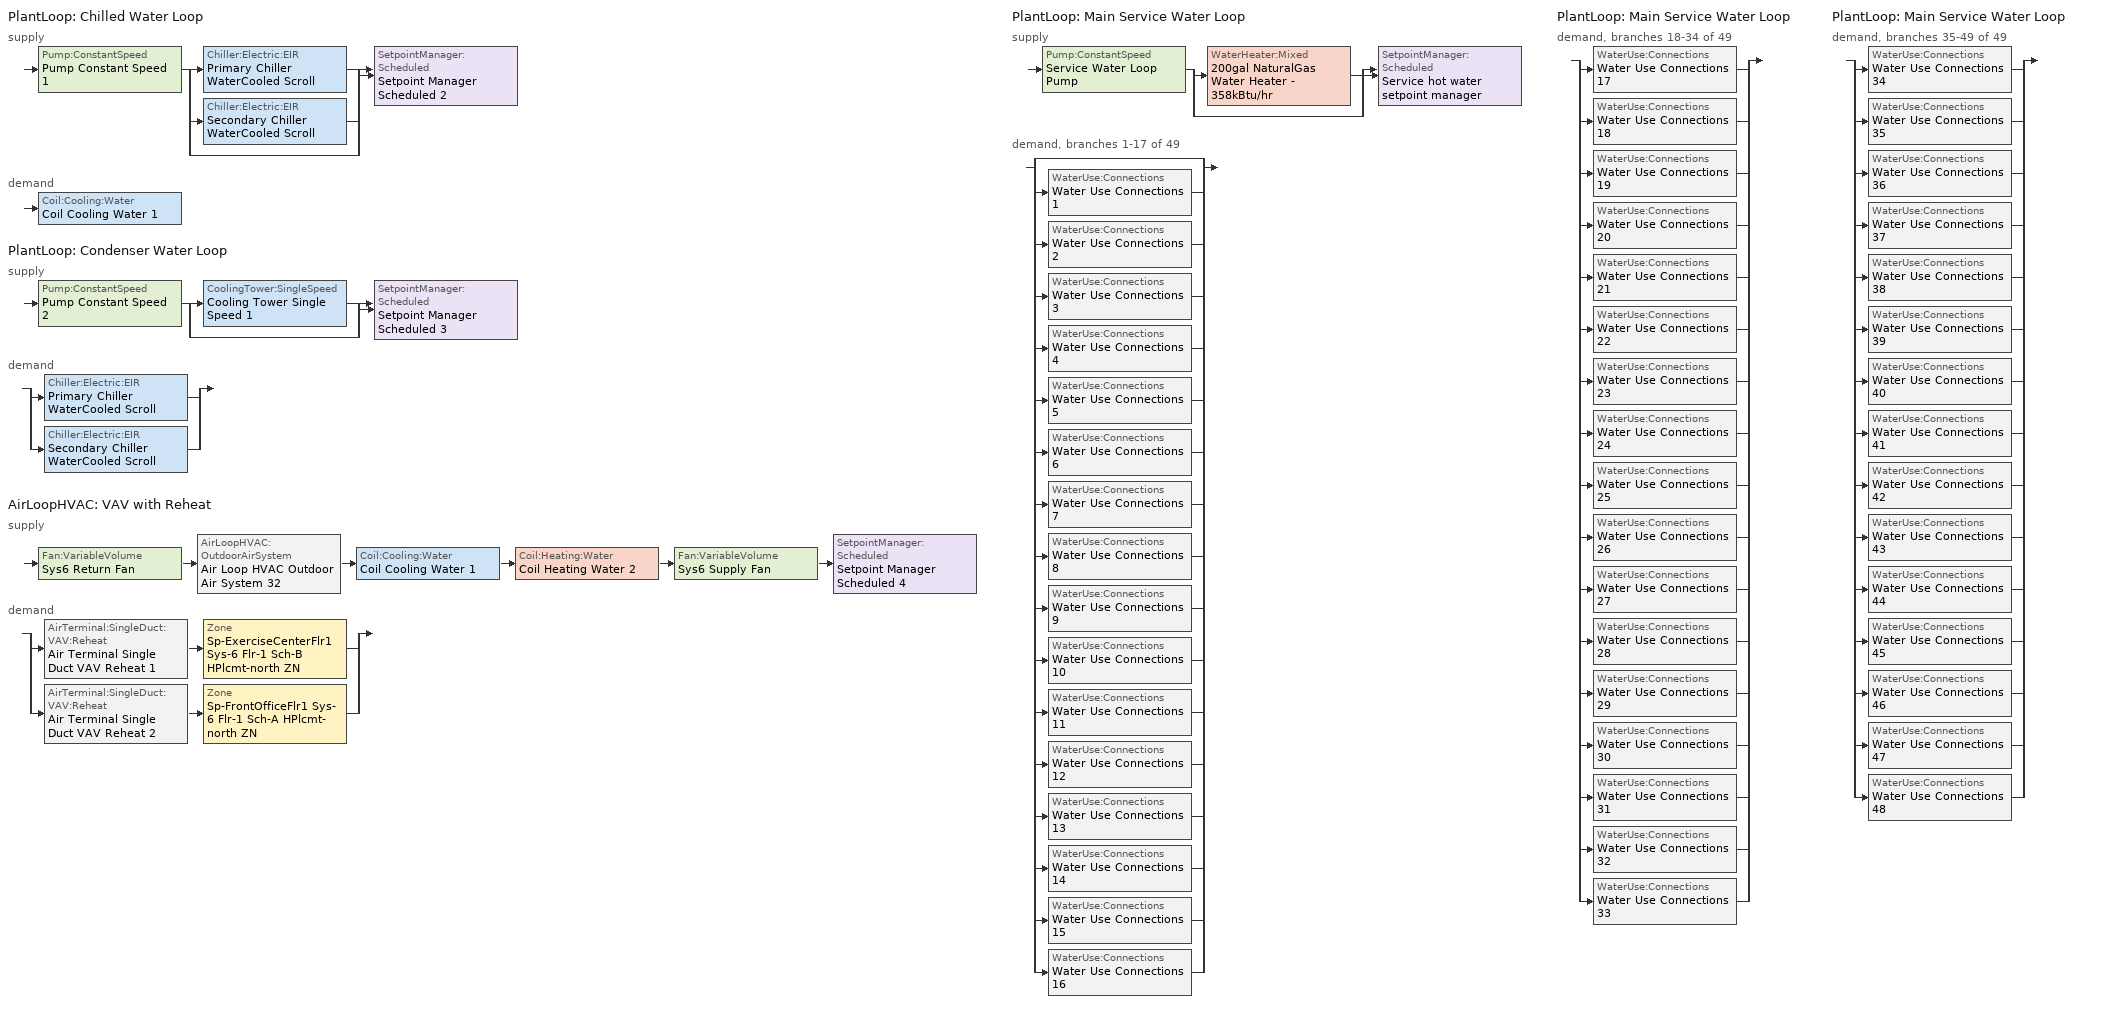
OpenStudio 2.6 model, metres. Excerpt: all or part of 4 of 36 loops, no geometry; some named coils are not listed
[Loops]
PlantLoop 'Chilled Water Loop'
 supply: Pump:ConstantSpeed 'Pump Constant Speed 1' > split
  | Chiller:Electric:EIR 'Primary Chiller WaterCooled Scroll'
  | Chiller:Electric:EIR 'Secondary Chiller WaterCooled Scroll'
  | bypass
  join > SetpointManager:Scheduled 'Setpoint Manager Scheduled 2'
 demand: Coil:Cooling:Water 'Coil Cooling Water 1'
PlantLoop 'Condenser Water Loop'
 supply: Pump:ConstantSpeed 'Pump Constant Speed 2' > split
  | CoolingTower:SingleSpeed 'Cooling Tower Single Speed 1'
  | bypass
  join > SetpointManager:Scheduled 'Setpoint Manager Scheduled 3'
 demand: split
  | Chiller:Electric:EIR 'Primary Chiller WaterCooled Scroll'
  | Chiller:Electric:EIR 'Secondary Chiller WaterCooled Scroll'
AirLoopHVAC 'VAV with Reheat'
 supply: Fan:VariableVolume 'Sys6 Return Fan' > AirLoopHVAC:OutdoorAirSystem 'Air Loop HVAC Outdoor Air System 32' > Coil:Cooling:Water 'Coil Cooling Water 1' > Coil:Heating:Water 'Coil Heating Water 2' > Fan:VariableVolume 'Sys6 Supply Fan' > SetpointManager:Scheduled 'Setpoint Manager Scheduled 4'
 demand: split
  | AirTerminal:SingleDuct:VAV:Reheat 'Air Terminal Single Duct VAV Reheat 1' > Zone 'Sp-ExerciseCenterFlr1 Sys-6 Flr-1 Sch-B HPlcmt-north ZN'
  | AirTerminal:SingleDuct:VAV:Reheat 'Air Terminal Single Duct VAV Reheat 2' > Zone 'Sp-FrontOfficeFlr1 Sys-6 Flr-1 Sch-A HPlcmt-north ZN'
PlantLoop 'Main Service Water Loop'
 supply: Pump:ConstantSpeed 'Service Water Loop Pump' > split
  | WaterHeater:Mixed '200gal NaturalGas Water Heater - 358kBtu/hr'
  | bypass
  join > SetpointManager:Scheduled 'Service hot water setpoint manager'
 demand, branches 1-17 of 49: split
  | bypass
  | WaterUse:Connections 'Water Use Connections 1'
  | WaterUse:Connections 'Water Use Connections 2'
  | WaterUse:Connections 'Water Use Connections 3'
  | WaterUse:Connections 'Water Use Connections 4'
  | WaterUse:Connections 'Water Use Connections 5'
  | WaterUse:Connections 'Water Use Connections 6'
  | WaterUse:Connections 'Water Use Connections 7'
  | WaterUse:Connections 'Water Use Connections 8'
  | WaterUse:Connections 'Water Use Connections 9'
  | WaterUse:Connections 'Water Use Connections 10'
  | WaterUse:Connections 'Water Use Connections 11'
  | WaterUse:Connections 'Water Use Connections 12'
  | WaterUse:Connections 'Water Use Connections 13'
  | WaterUse:Connections 'Water Use Connections 14'
  | WaterUse:Connections 'Water Use Connections 15'
  | WaterUse:Connections 'Water Use Connections 16'
PlantLoop 'Main Service Water Loop'
 demand, branches 18-34 of 49: split
  | WaterUse:Connections 'Water Use Connections 17'
  | WaterUse:Connections 'Water Use Connections 18'
  | WaterUse:Connections 'Water Use Connections 19'
  | WaterUse:Connections 'Water Use Connections 20'
  | WaterUse:Connections 'Water Use Connections 21'
  | WaterUse:Connections 'Water Use Connections 22'
  | WaterUse:Connections 'Water Use Connections 23'
  | WaterUse:Connections 'Water Use Connections 24'
  | WaterUse:Connections 'Water Use Connections 25'
  | WaterUse:Connections 'Water Use Connections 26'
  | WaterUse:Connections 'Water Use Connections 27'
  | WaterUse:Connections 'Water Use Connections 28'
  | WaterUse:Connections 'Water Use Connections 29'
  | WaterUse:Connections 'Water Use Connections 30'
  | WaterUse:Connections 'Water Use Connections 31'
  | WaterUse:Connections 'Water Use Connections 32'
  | WaterUse:Connections 'Water Use Connections 33'
PlantLoop 'Main Service Water Loop'
 demand, branches 35-49 of 49: split
  | WaterUse:Connections 'Water Use Connections 34'
  | WaterUse:Connections 'Water Use Connections 35'
  | WaterUse:Connections 'Water Use Connections 36'
  | WaterUse:Connections 'Water Use Connections 37'
  | WaterUse:Connections 'Water Use Connections 38'
  | WaterUse:Connections 'Water Use Connections 39'
  | WaterUse:Connections 'Water Use Connections 40'
  | WaterUse:Connections 'Water Use Connections 41'
  | WaterUse:Connections 'Water Use Connections 42'
  | WaterUse:Connections 'Water Use Connections 43'
  | WaterUse:Connections 'Water Use Connections 44'
  | WaterUse:Connections 'Water Use Connections 45'
  | WaterUse:Connections 'Water Use Connections 46'
  | WaterUse:Connections 'Water Use Connections 47'
  | WaterUse:Connections 'Water Use Connections 48'
[Sizing:Zone] Zone Cooling Design Supply Air Temperature Input Method=SupplyAirTemperature; Zone Cooling Design Supply Air Temperature {C}=13; Zone Cooling Design Supply Air Temperature Difference {deltaC}=11.11; Zone Heating Design Supply Air Temperature Input Method=SupplyAirTemperature; Zone Heating Design Supply Air Temperature {C}=43; Zone Heating Design Supply Air Temperature Difference {deltaC}=11.11; Zone Cooling Design Supply Air Humidity Ratio {kg-H2O/kg-air}=0.0085; Zone Heating Design Supply Air Humidity Ratio {kg-H2O/kg-air}=0.008; Zone Heating Sizing Factor=1.3; Zone Cooling Sizing Factor=1.1; Cooling Design Air Flow Method=DesignDay; Heating Design Air Flow Method=DesignDay; Account for Dedicated Outdoor Air System=No; Dedicated Outdoor Air System Control Strategy=NeutralSupplyAir; Dedicated Outdoor Air Low Setpoint Temperature for Design {C}=autosize; Dedicated Outdoor Air High Setpoint Temperature for Design {C}=autosize
Sp-ExerciseCenterFlr1 Sys-6 Flr-1 Sch-B HPlcmt-north ZN; Sp-FrontOfficeFlr1 Sys-6 Flr-1 Sch-A HPlcmt-north ZN
[Zone equipment]
Sp-ExerciseCenterFlr1 Sys-6 Flr-1 Sch-B HPlcmt-north ZN: Air Terminal Single Duct VAV Reheat 1, Zone HVAC Baseboard Convective Water 66
Sp-FrontOfficeFlr1 Sys-6 Flr-1 Sch-A HPlcmt-north ZN: Air Terminal Single Duct VAV Reheat 2, Zone HVAC Baseboard Convective Water 67
[PlantLoop] Glycol Concentration=0; Plant Loop Volume {m3}=Autocalculate; Load Distribution Scheme=Optimal
Name | Maximum Loop Temperature {C} | Minimum Loop Temperature {C}
Chilled Water Loop; Condenser Water Loop
Main Service Water Loop | 60 | 10
[Sizing:Plant] Sizing Option=NonCoincident; Zone Timesteps in Averaging Window=1; Coincident Sizing Factor Mode=None
Name | Loop Type | Design Loop Exit Temperature {C} | Loop Design Temperature Difference {deltaC}
Chilled Water Loop | Cooling | 7 | 6
Condenser Water Loop | Condenser | 29 | 6
Main Service Water Loop | Heating | 60 | 5
[AirLoopHVAC]
VAV with Reheat: Availability Schedule=Always On Discrete; Design Supply Air Flow Rate {m3/s}=AutoSize
[Sizing:System]
VAV with Reheat: Type of Load to Size On=Sensible; Design Outdoor Air Flow Rate {m3/s}=Autosize; Minimum System Air Flow Ratio=0.3; Preheat Design Temperature {C}=7; Preheat Design Humidity Ratio {kg-H2O/kg-Air}=0.008; Precool Design Temperature {C}=13; Precool Design Humidity Ratio {kg-H2O/kg-Air}=0.008; Central Cooling Design Supply Air Temperature {C}=13; Central Heating Design Supply Air Temperature {C}=13.1; Sizing Option=NonCoincident; 100% Outdoor Air in Cooling=No; 100% Outdoor Air in Heating=No; Central Cooling Design Supply Air Humidity Ratio {kg-H2O/kg-Air}=0.0085; Central Heating Design Supply Air Humidity Ratio {kg-H2O/kg-Air}=0.008; Cooling Design Air Flow Method=DesignDay; Cooling Design Air Flow Rate {m3/s}=0; Heating Design Air Flow Method=DesignDay; Heating Design Air Flow Rate {m3/s}=0; System Outdoor Air Method=ZoneSum; Zone Maximum Outdoor Air Fraction=1; Cooling Supply Air Flow Rate Per Floor Area {m3/s-m2}=0.00996765; Cooling Fraction of Autosized Cooling Supply Air Flow Rate=1; Cooling Supply Air Flow Rate Per Unit Cooling Capacity {m3/s-W}=3.94755e-05; Heating Supply Air Flow Rate Per Floor Area {m3/s-m2}=0.00996765; Heating Fraction of Autosized Heating Supply Air Flow Rate=1; Heating Fraction of Autosized Cooling Supply Air Flow Rate=1; Heating Supply Air Flow Rate Per Unit Heating Capacity {m3/s-W}=3.15882e-05; Cooling Design Capacity Method=CoolingDesignCapacity; Cooling Design Capacity {W}=autosize; Cooling Design Capacity Per Floor Area {W/m2}=234.7; Fraction of Autosized Cooling Design Capacity=1; Heating Design Capacity Method=HeatingDesignCapacity; Heating Design Capacity {W}=autosize; Heating Design Capacity Per Floor Area {W/m2}=157; Fraction of Autosized Heating Design Capacity=1; Central Cooling Capacity Control Method=OnOff
[Controller:OutdoorAir]
Controller Outdoor Air 32: Minimum Outdoor Air Flow Rate {m3/s}=autosize; Maximum Outdoor Air Flow Rate {m3/s}=Autosize; Economizer Control Type=NoEconomizer; Economizer Control Action Type=ModulateFlow; Economizer Maximum Limit Dry-Bulb Temperature {C}=28; Economizer Maximum Limit Enthalpy {J/kg}=64000; Economizer Minimum Limit Dry-Bulb Temperature {C}=-100; Lockout Type=NoLockout; Minimum Limit Type=FixedMinimum; Controller Mechanical Ventilation=Controller Mechanical Ventilation 32; High Humidity Control=No; Heat Recovery Bypass Control Type=BypassWhenWithinEconomizerLimits
[Controller:MechanicalVentilation]
Controller Mechanical Ventilation 32: Availability Schedule=Always On Discrete; System Outdoor Air Method=ZoneSum
[AirLoopHVAC:OutdoorAirSystem]
Air Loop HVAC Outdoor Air System 32: Controller=Controller Outdoor Air 32
[Controller:WaterCoil]
Controller Water Coil 3: Water Coil=Coil Cooling Water 1; Action=Reverse; Minimum Actuated Flow {m3/s}=0
[SetpointManager:Scheduled] Control Variable=Temperature
Name | Schedule
Setpoint Manager Scheduled 2 | CHW Temp
Setpoint Manager Scheduled 3 | CW Temp
Setpoint Manager Scheduled 4 | Supply Air Temp
Service hot water setpoint manager | Service Water Loop Temp - 140F
[Pump:ConstantSpeed] Rated Flow Rate {m3/s}=autosize; Rated Power Consumption {W}=autosize; Motor Efficiency=0.9; Fraction of Motor Inefficiencies to Fluid Stream=0; Pump Control Type=Intermittent; Design Power Sizing Method=PowerPerFlowPerPressure; Design Electric Power per Unit Flow Rate {W/(m3/s)}=348701.1; Design Shaft Power per Unit Flow Rate per Unit Head {W-s/m3-Pa}=1.28205
Name | Rated Pump Head {Pa}
Pump Constant Speed 1; Pump Constant Speed 2 | 179352
Service Water Loop Pump | 148033
[Chiller:Electric:EIR] Reference Capacity {W}=Autosize; Reference COP {W/W}=5.5; Condenser Type=WaterCooled; Design Heat Recovery Water Flow Rate {m3/s}=0; Sizing Factor=1; Basin Heater Capacity {W/K}=0; Basin Heater Setpoint Temperature {C}=10
Name | Cooling Capacity Function of Temperature Curve | Electric Input to Cooling Output Ratio Function of Temperature Curve | Electric Input to Cooling Output Ratio Function of Part Load Ratio Curve
Primary Chiller WaterCooled Scroll | Curve Biquadratic 133 | Curve Biquadratic 134 | Curve Quadratic 154
Secondary Chiller WaterCooled Scroll | Curve Biquadratic 135 | Curve Biquadratic 136 | Curve Quadratic 155
[CoolingTower:SingleSpeed]
Cooling Tower Single Speed 1: Design Water Flow Rate {m3/s}=autosize; Design Air Flow Rate {m3/s}=autosize; Fan Power at Design Air Flow Rate {W}=autosize; U-Factor Times Area Value at Design Air Flow Rate {W/K}=autosize; Air Flow Rate in Free Convection Regime {m3/s}=autosize; U-Factor Times Area Value at Free Convection Air Flow Rate {W/K}=autosize; Performance Input Method=UFactorTimesAreaAndDesignWaterFlowRate; Free Convection Capacity {W}=0; Basin Heater Capacity {W/K}=0; Evaporation Loss Mode=LossFactor; Evaporation Loss Factor {percent/K}=0.2; Drift Loss Percent {percent}=0.008; Blowdown Calculation Mode=ConcentrationRatio; Blowdown Concentration Ratio=3; Capacity Control=FanCycling; Number of Cells=1; Cell Control=MinimalCell; Cell Minimum  Water Flow Rate Fraction=0.33; Cell Maximum Water Flow Rate Fraction=2.5; Sizing Factor=1; Free Convection Air Flow Rate Sizing Factor=0.1; Free Convection U-Factor Times Area Value Sizing Factor=0.1; Heat Rejection Capacity and Nominal Capacity Sizing Ratio=1.25; Free Convection Nominal Capacity Sizing Factor=0.1; Design Inlet Air Dry-Bulb Temperature {C}=35; Design Inlet Air Wet-Bulb Temperature {C}=24; Design Approach Temperature {deltaC}=5; Design Range Temperature {deltaC}=6
[Fan:VariableVolume] Availability Schedule=Always On Discrete; Fan Efficiency=0.6045; Pressure Rise {Pa}=1017.592; Maximum Flow Rate {m3/s}=Autosize; Fan Power Minimum Flow Rate Input Method=FixedFlowRate; Fan Power Minimum Flow Fraction=0; Fan Power Minimum Air Flow Rate {m3/s}=0; Motor Efficiency=0.93; Motor In Airstream Fraction=1; Fan Power Coefficient 1=0.0407599; Fan Power Coefficient 2=0.088045; Fan Power Coefficient 3=-0.0729261; Fan Power Coefficient 4=0.94374; Fan Power Coefficient 5=0
Sys6 Supply Fan; Sys6 Return Fan
[Coil:Cooling:Water]
Coil Cooling Water 1: Availability Schedule=Always On Discrete
[AirTerminal:SingleDuct:VAV:Reheat] Availability Schedule=Always On Discrete; Maximum Air Flow Rate {m3/s}=AutoSize; Zone Minimum Air Flow Input Method=Constant; Constant Minimum Air Flow Fraction=0.3; Maximum Hot Water or Steam Flow Rate {m3/s}=AutoSize; Minimum Hot Water or Steam Flow Rate {m3/s}=0; Convergence Tolerance=0.001; Damper Heating Action=Normal; Maximum Flow per Zone Floor Area During Reheat {m3/s-m2}=AutoSize; Maximum Flow Fraction During Reheat=AutoSize; Maximum Reheat Air Temperature {C}=43; Control For Outdoor Air=No
Name | Fixed Minimum Air Flow Rate {m3/s} | Reheat Coil
Air Terminal Single Duct VAV Reheat 1 | 0.0652179 | Coil Heating Water 3
Air Terminal Single Duct VAV Reheat 2 | 0.260872 | Coil Heating Water 4
[WaterHeater:Mixed]
200gal NaturalGas Water Heater - 358kBtu/hr: Tank Volume {m3}=0.755484; Setpoint Temperature Schedule=Service Water Loop Temp - 140F; Deadband Temperature Difference {deltaC}=2; Maximum Temperature Limit {C}=82.2222; Heater Control Type=Cycle; Heater Maximum Capacity {W}=104905; Heater Fuel Type=NaturalGas; Heater Thermal Efficiency=0.8; Off Cycle Parasitic Fuel Consumption Rate {W}=20; Off Cycle Parasitic Fuel Type=NaturalGas; Off Cycle Parasitic Heat Fraction to Tank=0.8; On Cycle Parasitic Fuel Type=NaturalGas; Ambient Temperature Indicator=Schedule; Ambient Temperature Schedule=Water Heater Ambient Temp Schedule - 70F; Off Cycle Loss Coefficient to Ambient Temperature {W/K}=6; On Cycle Loss Coefficient to Ambient Temperature {W/K}=6; Use Side Effectiveness=1; Source Side Effectiveness=1; Use Side Design Flow Rate {m3/s}=autosize; Source Side Design Flow Rate {m3/s}=autosize; Indirect Water Heating Recovery Time {hr}=1.5; Source Side Flow Control Mode=IndirectHeatPrimarySetpoint
[WaterUse:Connections]
Name | Water Use Equipment Name 1
Water Use Connections 1 | Employeeloungeflr1 Service Water Use 0.02gal/min
Water Use Connections 2 | Exercisecenterflr1 Service Water Use 0.05gal/min
Water Use Connections 3 | Frontloungeflr1 Service Water Use 0.04gal/min
Water Use Connections 4 | Frontofficeflr1 Service Water Use 0.05gal/min
Water Use Connections 5 | Frontstorageflr1 Service Water Use 0.0gal/min
Water Use Connections 6 | Frontstorageflr2 Service Water Use 0.0gal/min
Water Use Connections 7 | Frontstorageflr3 Service Water Use 0.0gal/min
Water Use Connections 8 | Frontstorageflr4 Service Water Use 0.0gal/min
Water Use Connections 9 | Guestroom101 Service Water Use 0.07gal/min
Water Use Connections 10 | Guestroom102 Service Water Use 0.07gal/min
Water Use Connections 11 | Guestroom103 Service Water Use 0.07gal/min
Water Use Connections 12 | Guestroom104 Service Water Use 0.07gal/min
Water Use Connections 13 | Guestroom105 Service Water Use 0.07gal/min
Water Use Connections 14 | Guestroom201 Service Water Use 0.07gal/min
Water Use Connections 15 | Guestroom202_205 Service Water Use 0.26gal/min
Water Use Connections 16 | Guestroom206_208 Service Water Use 0.21gal/min
Water Use Connections 17 | Guestroom209_212 Service Water Use 0.26gal/min
Water Use Connections 18 | Guestroom213 Service Water Use 0.07gal/min
Water Use Connections 19 | Guestroom214 Service Water Use 0.07gal/min
Water Use Connections 20 | Guestroom215_218 Service Water Use 0.26gal/min
Water Use Connections 21 | Guestroom219 Service Water Use 0.07gal/min
Water Use Connections 22 | Guestroom220_223 Service Water Use 0.26gal/min
Water Use Connections 23 | Guestroom224 Service Water Use 0.07gal/min
Water Use Connections 24 | Guestroom301 Service Water Use 0.07gal/min
Water Use Connections 25 | Guestroom302_305 Service Water Use 0.26gal/min
Water Use Connections 26 | Guestroom306_308 Service Water Use 0.21gal/min
Water Use Connections 27 | Guestroom309_312 Service Water Use 0.26gal/min
Water Use Connections 28 | Guestroom313 Service Water Use 0.07gal/min
Water Use Connections 29 | Guestroom314 Service Water Use 0.07gal/min
Water Use Connections 30 | Guestroom315_318 Service Water Use 0.26gal/min
Water Use Connections 31 | Guestroom319 Service Water Use 0.07gal/min
Water Use Connections 32 | Guestroom320_323 Service Water Use 0.26gal/min
Water Use Connections 33 | Guestroom324 Service Water Use 0.07gal/min
Water Use Connections 34 | Guestroom401 Service Water Use 0.07gal/min
Water Use Connections 35 | Guestroom402_405 Service Water Use 0.26gal/min
Water Use Connections 36 | Guestroom406_408 Service Water Use 0.21gal/min
Water Use Connections 37 | Guestroom409_412 Service Water Use 0.26gal/min
Water Use Connections 38 | Guestroom413 Service Water Use 0.07gal/min
Water Use Connections 39 | Guestroom414 Service Water Use 0.07gal/min
Water Use Connections 40 | Guestroom415_418 Service Water Use 0.26gal/min
Water Use Connections 41 | Guestroom419 Service Water Use 0.07gal/min
Water Use Connections 42 | Guestroom420_423 Service Water Use 0.26gal/min
Water Use Connections 43 | Guestroom424 Service Water Use 0.07gal/min
Water Use Connections 44 | Laundryroomflr1 Service Water Use 0.02gal/min
Water Use Connections 45 | Rearstorageflr1 Service Water Use 0.01gal/min
Water Use Connections 46 | Rearstorageflr2 Service Water Use 0.01gal/min
Water Use Connections 47 | Rearstorageflr3 Service Water Use 0.01gal/min
Water Use Connections 48 | Rearstorageflr4 Service Water Use 0.01gal/min
[WaterUse:Equipment:Definition]
Name | Peak Flow Rate {m3/s} | Target Temperature Schedule | Sensible Fraction Schedule | Latent Fraction Schedule
Employeeloungeflr1 Service Water Use Def 0.02gal/min | 1.03916e-06 | Schedule Ruleset 5 | Schedule Ruleset 3 | Schedule Ruleset 4
Exercisecenterflr1 Service Water Use Def 0.05gal/min | 3.11749e-06 | Schedule Ruleset 8 | Schedule Ruleset 6 | Schedule Ruleset 7
Frontloungeflr1 Service Water Use Def 0.04gal/min | 2.59809e-06 | Schedule Ruleset 11 | Schedule Ruleset 9 | Schedule Ruleset 10
Frontofficeflr1 Service Water Use Def 0.05gal/min | 3.11749e-06 | Schedule Ruleset 14 | Schedule Ruleset 12 | Schedule Ruleset 13
Frontstorageflr1 Service Water Use Def 0.0gal/min | 1.99839e-07 | Schedule Ruleset 17 | Schedule Ruleset 15 | Schedule Ruleset 16
Frontstorageflr2 Service Water Use Def 0.0gal/min | 1.99839e-07 | Schedule Ruleset 20 | Schedule Ruleset 18 | Schedule Ruleset 19
Frontstorageflr3 Service Water Use Def 0.0gal/min | 1.99839e-07 | Schedule Ruleset 23 | Schedule Ruleset 21 | Schedule Ruleset 22
Frontstorageflr4 Service Water Use Def 0.0gal/min | 1.99839e-07 | Schedule Ruleset 26 | Schedule Ruleset 24 | Schedule Ruleset 25
Guestroom101 Service Water Use Def 0.07gal/min | 4.15695e-06 | Schedule Ruleset 29 | Schedule Ruleset 27 | Schedule Ruleset 28
Guestroom102 Service Water Use Def 0.07gal/min | 4.15695e-06 | Schedule Ruleset 32 | Schedule Ruleset 30 | Schedule Ruleset 31
Guestroom103 Service Water Use Def 0.07gal/min | 4.15695e-06 | Schedule Ruleset 35 | Schedule Ruleset 33 | Schedule Ruleset 34
Guestroom104 Service Water Use Def 0.07gal/min | 4.15665e-06 | Schedule Ruleset 38 | Schedule Ruleset 36 | Schedule Ruleset 37
Guestroom105 Service Water Use Def 0.07gal/min | 4.15665e-06 | Schedule Ruleset 41 | Schedule Ruleset 39 | Schedule Ruleset 40
Guestroom201 Service Water Use Def 0.07gal/min | 4.15695e-06 | Schedule Ruleset 44 | Schedule Ruleset 42 | Schedule Ruleset 43
Guestroom202_205 Service Water Use Def 0.26gal/min | 1.66278e-05 | Schedule Ruleset 47 | Schedule Ruleset 45 | Schedule Ruleset 46
Guestroom206_208 Service Water Use Def 0.21gal/min | 1.34301e-05 | Schedule Ruleset 50 | Schedule Ruleset 48 | Schedule Ruleset 49
Guestroom209_212 Service Water Use Def 0.26gal/min | 1.66278e-05 | Schedule Ruleset 53 | Schedule Ruleset 51 | Schedule Ruleset 52
Guestroom213 Service Water Use Def 0.07gal/min | 4.15695e-06 | Schedule Ruleset 56 | Schedule Ruleset 54 | Schedule Ruleset 55
Guestroom214 Service Water Use Def 0.07gal/min | 4.15665e-06 | Schedule Ruleset 59 | Schedule Ruleset 57 | Schedule Ruleset 58
Guestroom215_218 Service Water Use Def 0.26gal/min | 1.66266e-05 | Schedule Ruleset 62 | Schedule Ruleset 60 | Schedule Ruleset 61
Guestroom219 Service Water Use Def 0.07gal/min | 4.15665e-06 | Schedule Ruleset 65 | Schedule Ruleset 63 | Schedule Ruleset 64
Guestroom220_223 Service Water Use Def 0.26gal/min | 1.66266e-05 | Schedule Ruleset 68 | Schedule Ruleset 66 | Schedule Ruleset 67
Guestroom224 Service Water Use Def 0.07gal/min | 4.15665e-06 | Schedule Ruleset 71 | Schedule Ruleset 69 | Schedule Ruleset 70
Guestroom301 Service Water Use Def 0.07gal/min | 4.15695e-06 | Schedule Ruleset 74 | Schedule Ruleset 72 | Schedule Ruleset 73
Guestroom302_305 Service Water Use Def 0.26gal/min | 1.66278e-05 | Schedule Ruleset 77 | Schedule Ruleset 75 | Schedule Ruleset 76
Guestroom306_308 Service Water Use Def 0.21gal/min | 1.34301e-05 | Schedule Ruleset 80 | Schedule Ruleset 78 | Schedule Ruleset 79
Guestroom309_312 Service Water Use Def 0.26gal/min | 1.66278e-05 | Schedule Ruleset 83 | Schedule Ruleset 81 | Schedule Ruleset 82
Guestroom313 Service Water Use Def 0.07gal/min | 4.15695e-06 | Schedule Ruleset 86 | Schedule Ruleset 84 | Schedule Ruleset 85
Guestroom314 Service Water Use Def 0.07gal/min | 4.15665e-06 | Schedule Ruleset 89 | Schedule Ruleset 87 | Schedule Ruleset 88
Guestroom315_318 Service Water Use Def 0.26gal/min | 1.66266e-05 | Schedule Ruleset 92 | Schedule Ruleset 90 | Schedule Ruleset 91
Guestroom319 Service Water Use Def 0.07gal/min | 4.15665e-06 | Schedule Ruleset 95 | Schedule Ruleset 93 | Schedule Ruleset 94
Guestroom320_323 Service Water Use Def 0.26gal/min | 1.66266e-05 | Schedule Ruleset 98 | Schedule Ruleset 96 | Schedule Ruleset 97
Guestroom324 Service Water Use Def 0.07gal/min | 4.15665e-06 | Schedule Ruleset 101 | Schedule Ruleset 99 | Schedule Ruleset 100
Guestroom401 Service Water Use Def 0.07gal/min | 4.15695e-06 | Schedule Ruleset 104 | Schedule Ruleset 102 | Schedule Ruleset 103
Guestroom402_405 Service Water Use Def 0.26gal/min | 1.66278e-05 | Schedule Ruleset 107 | Schedule Ruleset 105 | Schedule Ruleset 106
Guestroom406_408 Service Water Use Def 0.21gal/min | 1.34301e-05 | Schedule Ruleset 110 | Schedule Ruleset 108 | Schedule Ruleset 109
Guestroom409_412 Service Water Use Def 0.26gal/min | 1.66278e-05 | Schedule Ruleset 113 | Schedule Ruleset 111 | Schedule Ruleset 112
Guestroom413 Service Water Use Def 0.07gal/min | 4.15695e-06 | Schedule Ruleset 116 | Schedule Ruleset 114 | Schedule Ruleset 115
Guestroom414 Service Water Use Def 0.07gal/min | 4.15665e-06 | Schedule Ruleset 119 | Schedule Ruleset 117 | Schedule Ruleset 118
Guestroom415_418 Service Water Use Def 0.26gal/min | 1.66266e-05 | Schedule Ruleset 122 | Schedule Ruleset 120 | Schedule Ruleset 121
Guestroom419 Service Water Use Def 0.07gal/min | 4.15665e-06 | Schedule Ruleset 125 | Schedule Ruleset 123 | Schedule Ruleset 124
Guestroom420_423 Service Water Use Def 0.26gal/min | 1.66266e-05 | Schedule Ruleset 128 | Schedule Ruleset 126 | Schedule Ruleset 127
Guestroom424 Service Water Use Def 0.07gal/min | 4.15665e-06 | Schedule Ruleset 131 | Schedule Ruleset 129 | Schedule Ruleset 130
Laundryroomflr1 Service Water Use Def 0.02gal/min | 1.55874e-06 | Schedule Ruleset 134 | Schedule Ruleset 132 | Schedule Ruleset 133
Rearstorageflr1 Service Water Use Def 0.01gal/min | 3.19842e-07 | Schedule Ruleset 137 | Schedule Ruleset 135 | Schedule Ruleset 136
Rearstorageflr2 Service Water Use Def 0.01gal/min | 3.19842e-07 | Schedule Ruleset 140 | Schedule Ruleset 138 | Schedule Ruleset 139
Rearstorageflr3 Service Water Use Def 0.01gal/min | 3.19842e-07 | Schedule Ruleset 143 | Schedule Ruleset 141 | Schedule Ruleset 142
Rearstorageflr4 Service Water Use Def 0.01gal/min | 3.19842e-07 | Schedule Ruleset 146 | Schedule Ruleset 144 | Schedule Ruleset 145
[WaterUse:Equipment]
Name | Water Use Equipment Definition | Space | Flow Rate Fraction Schedule
Employeeloungeflr1 Service Water Use 0.02gal/min | Employeeloungeflr1 Service Water Use Def 0.02gal/min | EmployeeLoungeFlr1 | NECB-B-Service Water Heating
Exercisecenterflr1 Service Water Use 0.05gal/min | Exercisecenterflr1 Service Water Use Def 0.05gal/min | ExerciseCenterFlr1 | NECB-B-Service Water Heating
Frontloungeflr1 Service Water Use 0.04gal/min | Frontloungeflr1 Service Water Use Def 0.04gal/min | FrontLoungeFlr1 | NECB-H-Service Water Heating
Frontofficeflr1 Service Water Use 0.05gal/min | Frontofficeflr1 Service Water Use Def 0.05gal/min | FrontOfficeFlr1 | NECB-A-Service Water Heating
Frontstorageflr1 Service Water Use 0.0gal/min | Frontstorageflr1 Service Water Use Def 0.0gal/min | FrontStorageFlr1 | NECB-F-Service Water Heating
Frontstorageflr2 Service Water Use 0.0gal/min | Frontstorageflr2 Service Water Use Def 0.0gal/min | FrontStorageFlr2 | NECB-F-Service Water Heating
Frontstorageflr3 Service Water Use 0.0gal/min | Frontstorageflr3 Service Water Use Def 0.0gal/min | FrontStorageFlr3 | NECB-F-Service Water Heating
Frontstorageflr4 Service Water Use 0.0gal/min | Frontstorageflr4 Service Water Use Def 0.0gal/min | FrontStorageFlr4 | NECB-F-Service Water Heating
Guestroom101 Service Water Use 0.07gal/min | Guestroom101 Service Water Use Def 0.07gal/min | GuestRoom101 | NECB-F-Service Water Heating
Guestroom102 Service Water Use 0.07gal/min | Guestroom102 Service Water Use Def 0.07gal/min | GuestRoom102 | NECB-F-Service Water Heating
Guestroom103 Service Water Use 0.07gal/min | Guestroom103 Service Water Use Def 0.07gal/min | GuestRoom103 | NECB-F-Service Water Heating
Guestroom104 Service Water Use 0.07gal/min | Guestroom104 Service Water Use Def 0.07gal/min | GuestRoom104 | NECB-F-Service Water Heating
Guestroom105 Service Water Use 0.07gal/min | Guestroom105 Service Water Use Def 0.07gal/min | GuestRoom105 | NECB-F-Service Water Heating
Guestroom201 Service Water Use 0.07gal/min | Guestroom201 Service Water Use Def 0.07gal/min | GuestRoom201 | NECB-F-Service Water Heating
Guestroom202_205 Service Water Use 0.26gal/min | Guestroom202_205 Service Water Use Def 0.26gal/min | GuestRoom202_205 | NECB-F-Service Water Heating
Guestroom206_208 Service Water Use 0.21gal/min | Guestroom206_208 Service Water Use Def 0.21gal/min | GuestRoom206_208 | NECB-F-Service Water Heating
Guestroom209_212 Service Water Use 0.26gal/min | Guestroom209_212 Service Water Use Def 0.26gal/min | GuestRoom209_212 | NECB-F-Service Water Heating
Guestroom213 Service Water Use 0.07gal/min | Guestroom213 Service Water Use Def 0.07gal/min | GuestRoom213 | NECB-F-Service Water Heating
Guestroom214 Service Water Use 0.07gal/min | Guestroom214 Service Water Use Def 0.07gal/min | GuestRoom214 | NECB-F-Service Water Heating
Guestroom215_218 Service Water Use 0.26gal/min | Guestroom215_218 Service Water Use Def 0.26gal/min | GuestRoom215_218 | NECB-F-Service Water Heating
Guestroom219 Service Water Use 0.07gal/min | Guestroom219 Service Water Use Def 0.07gal/min | GuestRoom219 | NECB-F-Service Water Heating
Guestroom220_223 Service Water Use 0.26gal/min | Guestroom220_223 Service Water Use Def 0.26gal/min | GuestRoom220_223 | NECB-F-Service Water Heating
Guestroom224 Service Water Use 0.07gal/min | Guestroom224 Service Water Use Def 0.07gal/min | GuestRoom224 | NECB-F-Service Water Heating
Guestroom301 Service Water Use 0.07gal/min | Guestroom301 Service Water Use Def 0.07gal/min | GuestRoom301 | NECB-F-Service Water Heating
Guestroom302_305 Service Water Use 0.26gal/min | Guestroom302_305 Service Water Use Def 0.26gal/min | GuestRoom302_305 | NECB-F-Service Water Heating
Guestroom306_308 Service Water Use 0.21gal/min | Guestroom306_308 Service Water Use Def 0.21gal/min | GuestRoom306_308 | NECB-F-Service Water Heating
Guestroom309_312 Service Water Use 0.26gal/min | Guestroom309_312 Service Water Use Def 0.26gal/min | GuestRoom309_312 | NECB-F-Service Water Heating
Guestroom313 Service Water Use 0.07gal/min | Guestroom313 Service Water Use Def 0.07gal/min | GuestRoom313 | NECB-F-Service Water Heating
Guestroom314 Service Water Use 0.07gal/min | Guestroom314 Service Water Use Def 0.07gal/min | GuestRoom314 | NECB-F-Service Water Heating
Guestroom315_318 Service Water Use 0.26gal/min | Guestroom315_318 Service Water Use Def 0.26gal/min | GuestRoom315_318 | NECB-F-Service Water Heating
Guestroom319 Service Water Use 0.07gal/min | Guestroom319 Service Water Use Def 0.07gal/min | GuestRoom319 | NECB-F-Service Water Heating
Guestroom320_323 Service Water Use 0.26gal/min | Guestroom320_323 Service Water Use Def 0.26gal/min | GuestRoom320_323 | NECB-F-Service Water Heating
Guestroom324 Service Water Use 0.07gal/min | Guestroom324 Service Water Use Def 0.07gal/min | GuestRoom324 | NECB-F-Service Water Heating
Guestroom401 Service Water Use 0.07gal/min | Guestroom401 Service Water Use Def 0.07gal/min | GuestRoom401 | NECB-F-Service Water Heating
Guestroom402_405 Service Water Use 0.26gal/min | Guestroom402_405 Service Water Use Def 0.26gal/min | GuestRoom402_405 | NECB-F-Service Water Heating
Guestroom406_408 Service Water Use 0.21gal/min | Guestroom406_408 Service Water Use Def 0.21gal/min | GuestRoom406_408 | NECB-F-Service Water Heating
Guestroom409_412 Service Water Use 0.26gal/min | Guestroom409_412 Service Water Use Def 0.26gal/min | GuestRoom409_412 | NECB-F-Service Water Heating
Guestroom413 Service Water Use 0.07gal/min | Guestroom413 Service Water Use Def 0.07gal/min | GuestRoom413 | NECB-F-Service Water Heating
Guestroom414 Service Water Use 0.07gal/min | Guestroom414 Service Water Use Def 0.07gal/min | GuestRoom414 | NECB-F-Service Water Heating
Guestroom415_418 Service Water Use 0.26gal/min | Guestroom415_418 Service Water Use Def 0.26gal/min | GuestRoom415_418 | NECB-F-Service Water Heating
Guestroom419 Service Water Use 0.07gal/min | Guestroom419 Service Water Use Def 0.07gal/min | GuestRoom419 | NECB-F-Service Water Heating
Guestroom420_423 Service Water Use 0.26gal/min | Guestroom420_423 Service Water Use Def 0.26gal/min | GuestRoom420_423 | NECB-F-Service Water Heating
Guestroom424 Service Water Use 0.07gal/min | Guestroom424 Service Water Use Def 0.07gal/min | GuestRoom424 | NECB-F-Service Water Heating
Laundryroomflr1 Service Water Use 0.02gal/min | Laundryroomflr1 Service Water Use Def 0.02gal/min | LaundryRoomFlr1 | NECB-F-Service Water Heating
Rearstorageflr1 Service Water Use 0.01gal/min | Rearstorageflr1 Service Water Use Def 0.01gal/min | RearStorageFlr1 | NECB-F-Service Water Heating
Rearstorageflr2 Service Water Use 0.01gal/min | Rearstorageflr2 Service Water Use Def 0.01gal/min | RearStorageFlr2 | NECB-F-Service Water Heating
Rearstorageflr3 Service Water Use 0.01gal/min | Rearstorageflr3 Service Water Use Def 0.01gal/min | RearStorageFlr3 | NECB-F-Service Water Heating
Rearstorageflr4 Service Water Use 0.01gal/min | Rearstorageflr4 Service Water Use Def 0.01gal/min | RearStorageFlr4 | NECB-F-Service Water Heating
[Schedule:Ruleset]
Name | Default Day Schedule
CHW Temp | Schedule Day 4
CW Temp | Schedule Day 5
Supply Air Temp | Supply Air Temp Default
Service Water Loop Temp - 140F | Service Water Loop Temp - 140F Default
Water Heater Ambient Temp Schedule - 70F | Water Heater Ambient Temp Schedule - 70F Default
Schedule Ruleset 3 | Schedule Day 8
Schedule Ruleset 4 | Schedule Day 9
Schedule Ruleset 5 | Schedule Day 10
NECB-B-Service Water Heating | NECB-B-Service Water Heating Default
Schedule Ruleset 6 | Schedule Day 11
Schedule Ruleset 7 | Schedule Day 12
Schedule Ruleset 8 | Schedule Day 13
Schedule Ruleset 9 | Schedule Day 14
Schedule Ruleset 10 | Schedule Day 15
Schedule Ruleset 11 | Schedule Day 16
NECB-H-Service Water Heating | NECB-H-Service Water Heating Default
Schedule Ruleset 12 | Schedule Day 17
Schedule Ruleset 13 | Schedule Day 18
Schedule Ruleset 14 | Schedule Day 19
NECB-A-Service Water Heating | NECB-A-Service Water Heating Default
Schedule Ruleset 15 | Schedule Day 20
Schedule Ruleset 16 | Schedule Day 21
Schedule Ruleset 17 | Schedule Day 22
NECB-F-Service Water Heating | NECB-F-Service Water Heating Default
Schedule Ruleset 18 | Schedule Day 23
Schedule Ruleset 19 | Schedule Day 24
Schedule Ruleset 20 | Schedule Day 25
Schedule Ruleset 21 | Schedule Day 26
Schedule Ruleset 22 | Schedule Day 27
Schedule Ruleset 23 | Schedule Day 28
Schedule Ruleset 24 | Schedule Day 29
Schedule Ruleset 25 | Schedule Day 30
Schedule Ruleset 26 | Schedule Day 31
Schedule Ruleset 27 | Schedule Day 32
Schedule Ruleset 28 | Schedule Day 33
Schedule Ruleset 29 | Schedule Day 34
Schedule Ruleset 30 | Schedule Day 35
Schedule Ruleset 31 | Schedule Day 36
Schedule Ruleset 32 | Schedule Day 37
Schedule Ruleset 33 | Schedule Day 38
Schedule Ruleset 34 | Schedule Day 39
Schedule Ruleset 35 | Schedule Day 40
Schedule Ruleset 36 | Schedule Day 41
Schedule Ruleset 37 | Schedule Day 42
Schedule Ruleset 38 | Schedule Day 43
Schedule Ruleset 39 | Schedule Day 44
Schedule Ruleset 40 | Schedule Day 45
Schedule Ruleset 41 | Schedule Day 46
Schedule Ruleset 42 | Schedule Day 47
Schedule Ruleset 43 | Schedule Day 48
Schedule Ruleset 44 | Schedule Day 49
Schedule Ruleset 45 | Schedule Day 50
Schedule Ruleset 46 | Schedule Day 51
Schedule Ruleset 47 | Schedule Day 52
Schedule Ruleset 48 | Schedule Day 53
Schedule Ruleset 49 | Schedule Day 54
Schedule Ruleset 50 | Schedule Day 55
Schedule Ruleset 51 | Schedule Day 56
Schedule Ruleset 52 | Schedule Day 57
Schedule Ruleset 53 | Schedule Day 58
Schedule Ruleset 54 | Schedule Day 59
Schedule Ruleset 55 | Schedule Day 60
Schedule Ruleset 56 | Schedule Day 61
Schedule Ruleset 57 | Schedule Day 62
Schedule Ruleset 58 | Schedule Day 63
Schedule Ruleset 59 | Schedule Day 64
Schedule Ruleset 60 | Schedule Day 65
Schedule Ruleset 61 | Schedule Day 66
Schedule Ruleset 62 | Schedule Day 67
Schedule Ruleset 63 | Schedule Day 68
Schedule Ruleset 64 | Schedule Day 69
Schedule Ruleset 65 | Schedule Day 70
Schedule Ruleset 66 | Schedule Day 71
Schedule Ruleset 67 | Schedule Day 72
Schedule Ruleset 68 | Schedule Day 73
Schedule Ruleset 69 | Schedule Day 74
Schedule Ruleset 70 | Schedule Day 75
Schedule Ruleset 71 | Schedule Day 76
Schedule Ruleset 72 | Schedule Day 77
Schedule Ruleset 73 | Schedule Day 78
Schedule Ruleset 74 | Schedule Day 79
Schedule Ruleset 75 | Schedule Day 80
Schedule Ruleset 76 | Schedule Day 81
Schedule Ruleset 77 | Schedule Day 82
Schedule Ruleset 78 | Schedule Day 83
Schedule Ruleset 79 | Schedule Day 84
Schedule Ruleset 80 | Schedule Day 85
Schedule Ruleset 81 | Schedule Day 86
Schedule Ruleset 82 | Schedule Day 87
Schedule Ruleset 83 | Schedule Day 88
Schedule Ruleset 84 | Schedule Day 89
Schedule Ruleset 85 | Schedule Day 90
Schedule Ruleset 86 | Schedule Day 91
Schedule Ruleset 87 | Schedule Day 92
Schedule Ruleset 88 | Schedule Day 93
Schedule Ruleset 89 | Schedule Day 94
Schedule Ruleset 90 | Schedule Day 95
Schedule Ruleset 91 | Schedule Day 96
Schedule Ruleset 92 | Schedule Day 97
Schedule Ruleset 93 | Schedule Day 98
Schedule Ruleset 94 | Schedule Day 99
Schedule Ruleset 95 | Schedule Day 100
Schedule Ruleset 96 | Schedule Day 101
Schedule Ruleset 97 | Schedule Day 102
Schedule Ruleset 98 | Schedule Day 103
Schedule Ruleset 99 | Schedule Day 104
Schedule Ruleset 100 | Schedule Day 105
Schedule Ruleset 101 | Schedule Day 106
Schedule Ruleset 102 | Schedule Day 107
Schedule Ruleset 103 | Schedule Day 108
Schedule Ruleset 104 | Schedule Day 109
Schedule Ruleset 105 | Schedule Day 110
Schedule Ruleset 106 | Schedule Day 111
Schedule Ruleset 107 | Schedule Day 112
Schedule Ruleset 108 | Schedule Day 113
Schedule Ruleset 109 | Schedule Day 114
Schedule Ruleset 110 | Schedule Day 115
Schedule Ruleset 111 | Schedule Day 116
Schedule Ruleset 112 | Schedule Day 117
Schedule Ruleset 113 | Schedule Day 118
Schedule Ruleset 114 | Schedule Day 119
Schedule Ruleset 115 | Schedule Day 120
Schedule Ruleset 116 | Schedule Day 121
Schedule Ruleset 117 | Schedule Day 122
Schedule Ruleset 118 | Schedule Day 123
Schedule Ruleset 119 | Schedule Day 124
Schedule Ruleset 120 | Schedule Day 125
Schedule Ruleset 121 | Schedule Day 126
Schedule Ruleset 122 | Schedule Day 127
Schedule Ruleset 123 | Schedule Day 128
Schedule Ruleset 124 | Schedule Day 129
Schedule Ruleset 125 | Schedule Day 130
Schedule Ruleset 126 | Schedule Day 131
Schedule Ruleset 127 | Schedule Day 132
Schedule Ruleset 128 | Schedule Day 133
Schedule Ruleset 129 | Schedule Day 134
Schedule Ruleset 130 | Schedule Day 135
Schedule Ruleset 131 | Schedule Day 136
Schedule Ruleset 132 | Schedule Day 137
Schedule Ruleset 133 | Schedule Day 138
Schedule Ruleset 134 | Schedule Day 139
Schedule Ruleset 135 | Schedule Day 140
Schedule Ruleset 136 | Schedule Day 141
Schedule Ruleset 137 | Schedule Day 142
Schedule Ruleset 138 | Schedule Day 143
Schedule Ruleset 139 | Schedule Day 144
Schedule Ruleset 140 | Schedule Day 145
Schedule Ruleset 141 | Schedule Day 146
Schedule Ruleset 142 | Schedule Day 147
Schedule Ruleset 143 | Schedule Day 148
Schedule Ruleset 144 | Schedule Day 149
Schedule Ruleset 145 | Schedule Day 150
Schedule Ruleset 146 | Schedule Day 151
[Schedule:Day]
Schedule Day 4; wkdCHW Temp 1; satCHW Temp 1; sunCHW Temp 1: 1, 0, 7, 2, 0, 7, 3, 0, 7, 4, 0, 7, 5, 0, 7, 6, 0, 7, 7, 0, 7, 8, 0, 7, 9, 0, 7, 10, 0, 7, 11, 0, 7, 12, 0, 7, 13, 0, 7, 14, 0, 7, 15, 0, 7, 16, 0, 7, 17, 0, 7, 18, 0, 7, 19, 0, 7, 20, 0, 7, 21, 0, 7, 22, 0, 7, 23, 0, 7, 24, 0, 7
Schedule Day 5; wkdCW Temp 1; satCW Temp 1; sunCW Temp 1: 1, 0, 29, 2, 0, 29, 3, 0, 29, 4, 0, 29, 5, 0, 29, 6, 0, 29, 7, 0, 29, 8, 0, 29, 9, 0, 29, 10, 0, 29, 11, 0, 29, 12, 0, 29, 13, 0, 29, 14, 0, 29, 15, 0, 29, 16, 0, 29, 17, 0, 29, 18, 0, 29, 19, 0, 29, 20, 0, 29, 21, 0, 29, 22, 0, 29, 23, 0, 29, 24, 0, 29
Supply Air Temp Default: 24, 0, 13
Service Water Loop Temp - 140F Default; Schedule Day 10; Schedule Day 13; Schedule Day 16; Schedule Day 19; Schedule Day 22; Schedule Day 25; Schedule Day 28; Schedule Day 31; Schedule Day 34; Schedule Day 37; Schedule Day 40; Schedule Day 43; Schedule Day 46; Schedule Day 49; Schedule Day 52; Schedule Day 55; Schedule Day 58; Schedule Day 61; Schedule Day 64; Schedule Day 67; Schedule Day 70; Schedule Day 73; Schedule Day 76; Schedule Day 79; Schedule Day 82; Schedule Day 85; Schedule Day 88; Schedule Day 91; Schedule Day 94; Schedule Day 97; Schedule Day 100; Schedule Day 103; Schedule Day 106; Schedule Day 109; Schedule Day 112; Schedule Day 115; Schedule Day 118; Schedule Day 121; Schedule Day 124; Schedule Day 127; Schedule Day 130; Schedule Day 133; Schedule Day 136; Schedule Day 139; Schedule Day 142; Schedule Day 145; Schedule Day 148; Schedule Day 151: 24, 0, 60
Water Heater Ambient Temp Schedule - 70F Default: 24, 0, 21.1111
Schedule Day 8; Schedule Day 11; Schedule Day 14; Schedule Day 17; Schedule Day 20; Schedule Day 23; Schedule Day 26; Schedule Day 29; Schedule Day 32; Schedule Day 35; Schedule Day 38; Schedule Day 41; Schedule Day 44; Schedule Day 47; Schedule Day 50; Schedule Day 53; Schedule Day 56; Schedule Day 59; Schedule Day 62; Schedule Day 65; Schedule Day 68; Schedule Day 71; Schedule Day 74; Schedule Day 77; Schedule Day 80; Schedule Day 83; Schedule Day 86; Schedule Day 89; Schedule Day 92; Schedule Day 95; Schedule Day 98; Schedule Day 101; Schedule Day 104; Schedule Day 107; Schedule Day 110; Schedule Day 113; Schedule Day 116; Schedule Day 119; Schedule Day 122; Schedule Day 125; Schedule Day 128; Schedule Day 131; Schedule Day 134; Schedule Day 137; Schedule Day 140; Schedule Day 143; Schedule Day 146; Schedule Day 149: 24, 0, 0.2
Schedule Day 9; Schedule Day 12; Schedule Day 15; Schedule Day 18; NECB-A-Service Water Heating Sat Day; NECB-A-Service Water Heating Sun|Hol Day; Schedule Day 21; Schedule Day 24; Schedule Day 27; Schedule Day 30; Schedule Day 33; Schedule Day 36; Schedule Day 39; Schedule Day 42; Schedule Day 45; Schedule Day 48; Schedule Day 51; Schedule Day 54; Schedule Day 57; Schedule Day 60; Schedule Day 63; Schedule Day 66; Schedule Day 69; Schedule Day 72; Schedule Day 75; Schedule Day 78; Schedule Day 81; Schedule Day 84; Schedule Day 87; Schedule Day 90; Schedule Day 93; Schedule Day 96; Schedule Day 99; Schedule Day 102; Schedule Day 105; Schedule Day 108; Schedule Day 111; Schedule Day 114; Schedule Day 117; Schedule Day 120; Schedule Day 123; Schedule Day 126; Schedule Day 129; Schedule Day 132; Schedule Day 135; Schedule Day 138; Schedule Day 141; Schedule Day 144; Schedule Day 147; Schedule Day 150: 24, 0, 0.05
NECB-B-Service Water Heating Default; NECB-B-Service Water Heating Default|Wkdy Day: 1, 0, 0.6, 2, 0, 0.5, 9, 0, 0.05, 11, 0, 0.7, 12, 0, 0.4, 13, 0, 0.5, 15, 0, 0.6, 16, 0, 0.4, 18, 0, 0.3, 19, 0, 0.4, 20, 0, 0.5, 22, 0, 0.8, 24, 0, 0.9
NECB-B-Service Water Heating Sat Day: 1, 0, 0.7, 2, 0, 0.6, 9, 0, 0.05, 11, 0, 0.7, 12, 0, 0.4, 13, 0, 0.5, 15, 0, 0.6, 16, 0, 0.4, 18, 0, 0.3, 19, 0, 0.4, 20, 0, 0.5, 22, 0, 0.8, 24, 0, 0.9
NECB-B-Service Water Heating Sun|Hol Day: 1, 0, 0.5, 2, 0, 0.6, 9, 0, 0.05, 11, 0, 0.7, 12, 0, 0.4, 13, 0, 0.5, 15, 0, 0.6, 16, 0, 0.4, 18, 0, 0.3, 19, 0, 0.4, 20, 0, 0.5, 22, 0, 0.8, 24, 0, 0.5
NECB-H-Service Water Heating Default; NECB-H-Service Water Heating Default|Wkdy Day; NECB-H-Service Water Heating Sat Day; NECB-H-Service Water Heating Sun|Hol Day: 24, 0, 0.9
NECB-A-Service Water Heating Default; NECB-A-Service Water Heating Default|Wkdy Day: 7, 0, 0.05, 8, 0, 0.1, 10, 0, 0.5, 16, 0, 0.9, 17, 0, 0.7, 18, 0, 0.5, 19, 0, 0.3, 22, 0, 0.2, 24, 0, 0.05
NECB-F-Service Water Heating Default; NECB-F-Service Water Heating Default|Wkdy Day; NECB-F-Service Water Heating Sat Day; NECB-F-Service Water Heating Sun|Hol Day: 1, 0, 0.35, 2, 0, 0.21, 3, 0, 0.14, 5, 0, 0.07, 6, 0, 0.14, 7, 0, 0.28, 8, 0, 0.42, 9, 0, 0.63, 10, 0, 0.49, 12, 0, 0.35, 13, 0, 0.28, 14, 0, 0.35, 15, 0, 0.28, 19, 0, 0.21, 20, 0, 0.35, 24, 0, 0.49
[Schedule:Rule] Date Specification Type=DateRange; Start Month=1; Start Day=1; End Month=12; End Day=31
Name | Schedule Ruleset | Rule Order | Day Schedule | Apply Sunday | Apply Monday | Apply Tuesday | Apply Wednesday | Apply Thursday | Apply Friday | Apply Saturday
wkdCHW Temp rule | CHW Temp | 2 | wkdCHW Temp 1 | No | Yes | Yes | Yes | Yes | Yes | No
satCHW Temprule | CHW Temp | 1 | satCHW Temp 1 | No | No | No | No | No | No | Yes
sunCHW Temprule | CHW Temp | 0 | sunCHW Temp 1 | Yes | No | No | No | No | No | No
wkdCW Temp rule | CW Temp | 2 | wkdCW Temp 1 | No | Yes | Yes | Yes | Yes | Yes | No
satCW Temprule | CW Temp | 1 | satCW Temp 1 | No | No | No | No | No | No | Yes
sunCW Temprule | CW Temp | 0 | sunCW Temp 1 | Yes | No | No | No | No | No | No
Schedule Rule 80 | NECB-B-Service Water Heating | 2 | NECB-B-Service Water Heating Default|Wkdy Day |  | Yes | Yes | Yes | Yes | Yes
Schedule Rule 81 | NECB-B-Service Water Heating | 1 | NECB-B-Service Water Heating Sat Day |  |  |  |  |  |  | Yes
Schedule Rule 82 | NECB-B-Service Water Heating | 0 | NECB-B-Service Water Heating Sun|Hol Day | Yes
Schedule Rule 83 | NECB-H-Service Water Heating | 2 | NECB-H-Service Water Heating Default|Wkdy Day |  | Yes | Yes | Yes | Yes | Yes
Schedule Rule 84 | NECB-H-Service Water Heating | 1 | NECB-H-Service Water Heating Sat Day |  |  |  |  |  |  | Yes
Schedule Rule 85 | NECB-H-Service Water Heating | 0 | NECB-H-Service Water Heating Sun|Hol Day | Yes
Schedule Rule 86 | NECB-A-Service Water Heating | 2 | NECB-A-Service Water Heating Default|Wkdy Day |  | Yes | Yes | Yes | Yes | Yes
Schedule Rule 87 | NECB-A-Service Water Heating | 1 | NECB-A-Service Water Heating Sat Day |  |  |  |  |  |  | Yes
Schedule Rule 88 | NECB-A-Service Water Heating | 0 | NECB-A-Service Water Heating Sun|Hol Day | Yes
Schedule Rule 89 | NECB-F-Service Water Heating | 2 | NECB-F-Service Water Heating Default|Wkdy Day |  | Yes | Yes | Yes | Yes | Yes
Schedule Rule 90 | NECB-F-Service Water Heating | 1 | NECB-F-Service Water Heating Sat Day |  |  |  |  |  |  | Yes
Schedule Rule 91 | NECB-F-Service Water Heating | 0 | NECB-F-Service Water Heating Sun|Hol Day | Yes
[Schedule:Constant]
Always On Discrete: Value=1
[Curve:Biquadratic] Minimum Value of x=5; Maximum Value of x=10; Minimum Value of y=24; Maximum Value of y=35
Name | Coefficient1 Constant | Coefficient2 x | Coefficient3 x**2 | Coefficient4 y | Coefficient5 y**2 | Coefficient6 x*y
Curve Biquadratic 133; Curve Biquadratic 135 | 1.02152 | 0.0370359 | 0.000233248 | -0.00389405 | -6.52536e-05 | -0.000268045
Curve Biquadratic 134; Curve Biquadratic 136 | 0.701769 | -0.00452016 | 0.00053311 | -0.00549821 | 0.000544579 | -0.000729032
[Curve:Quadratic] Coefficient1 Constant=0.0636912; Coefficient2 x=0.584888; Coefficient3 x**2=0.352803; Minimum Value of x=0; Maximum Value of x=1
Curve Quadratic 154; Curve Quadratic 155
